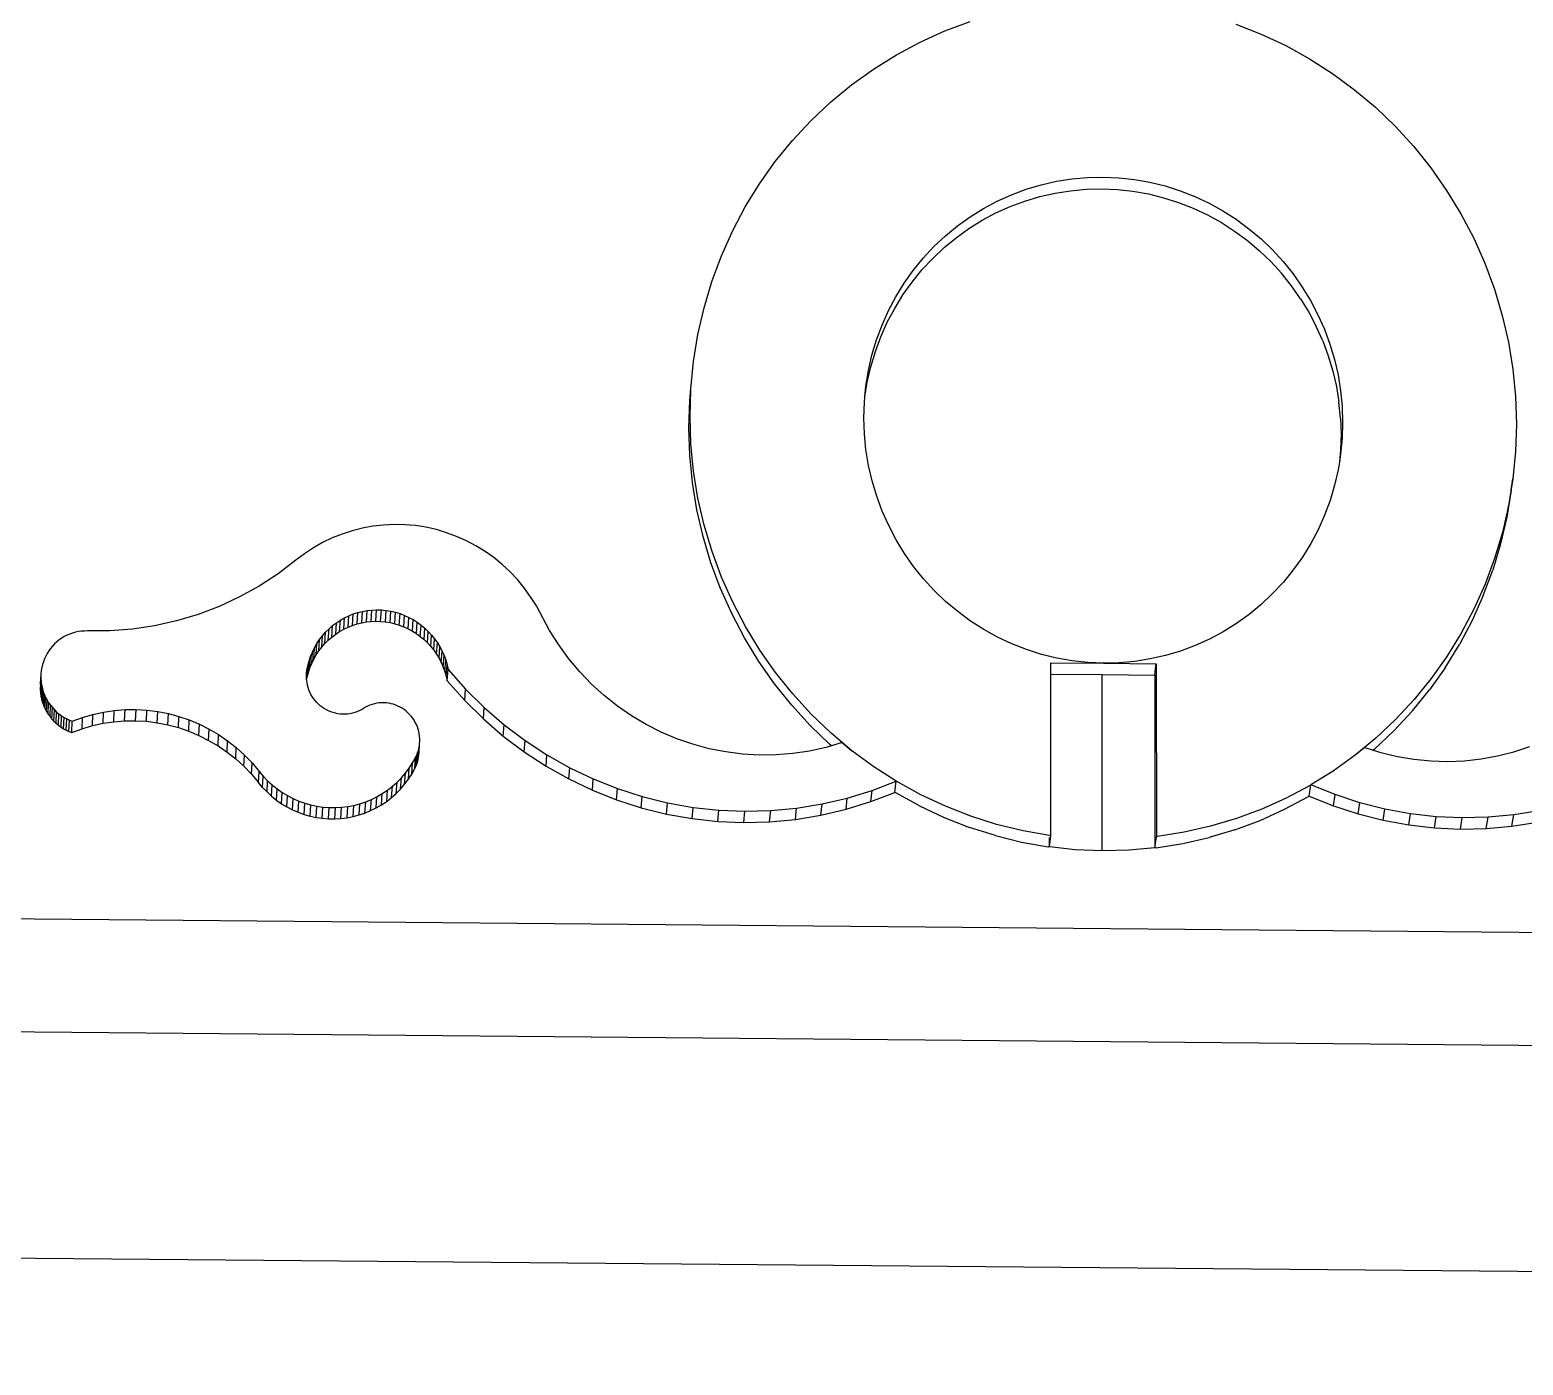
# Model space of a CAD drawing. Extents: x -106 to 80, y -44 to 65.
# Drawn here: x -7.214 to -4.03, y 31.477 to 34.325 of the extents above; entities that cross this region are included whole.
import ezdxf

# ---------------------------------------------------------------- set-up
doc = ezdxf.new("R2010")
doc.units = 0
doc.layers.get('0').update_dxf_attribs({"linetype": 'CONTINUOUS'})

msp = doc.modelspace()

# ---------------------------------------------------------------- linework, layer by layer
for p, q in [((-5.2628, 34.3227), (-5.2089, 34.3428)), ((-4.6424, 34.3373), (-4.5884, 34.3162)), ((-5.3662, 34.2719), (-5.3153, 34.2991)), ((-5.3153, 34.2991), (-5.2628, 34.3227)), ((-4.5884, 34.3162), (-4.5359, 34.2915)), ((-5.4151, 34.2415), (-5.3662, 34.2719)), ((-4.5359, 34.2915), (-4.4851, 34.2634)), ((-4.4851, 34.2634), (-4.4361, 34.232)), ((-5.462, 34.2078), (-5.4151, 34.2415)), ((-4.4361, 34.232), (-4.3892, 34.1974)), ((-5.5065, 34.1711), (-5.462, 34.2078)), ((-4.3892, 34.1974), (-4.3447, 34.1599)), ((-5.5486, 34.1314), (-5.5065, 34.1711)), ((-4.3447, 34.1599), (-4.3026, 34.1194)), ((-5.588, 34.0891), (-5.5486, 34.1314)), ((-4.3026, 34.1194), (-4.2632, 34.0763)), ((-5.6246, 34.0441), (-5.588, 34.0891)), ((-4.2632, 34.0763), (-4.2266, 34.0307)), ((-5.6581, 33.9968), (-5.6246, 34.0441)), ((-5.025, 34.0021), (-4.992, 34.0073)), ((-4.992, 34.0073), (-4.9588, 34.0103)), ((-4.9588, 34.0103), (-4.9254, 34.0111)), ((-4.9254, 34.0111), (-4.892, 34.0097)), ((-4.892, 34.0097), (-4.8588, 34.006)), ((-4.8588, 34.006), (-4.8258, 34.0002)), ((-4.2266, 34.0307), (-4.193, 33.9828)), ((-5.6886, 33.9474), (-5.6581, 33.9968)), ((-5.1207, 33.9735), (-5.0895, 33.9851)), ((-5.0895, 33.9851), (-5.0575, 33.9947)), ((-5.0604, 33.9695), (-5.0279, 33.9769)), ((-5.0575, 33.9947), (-5.025, 34.0021)), ((-5.0279, 33.9769), (-4.995, 33.9821)), ((-4.995, 33.9821), (-4.9618, 33.9851)), ((-4.9618, 33.9851), (-4.9284, 33.9859)), ((-4.9284, 33.9859), (-4.8951, 33.9845)), ((-4.8951, 33.9845), (-4.8618, 33.9808)), ((-4.8618, 33.9808), (-4.8289, 33.975)), ((-4.8289, 33.975), (-4.7964, 33.967)), ((-4.8258, 34.0002), (-4.7933, 33.9922)), ((-4.7933, 33.9922), (-4.7613, 33.982)), ((-4.7613, 33.982), (-4.73, 33.9697)), ((-4.193, 33.9828), (-4.1625, 33.9328)), ((-5.7157, 33.896), (-5.6886, 33.9474)), ((-5.2089, 33.9264), (-5.1806, 33.9441)), ((-5.1806, 33.9441), (-5.1511, 33.9598)), ((-5.1539, 33.9346), (-5.1236, 33.9483)), ((-5.1511, 33.9598), (-5.1207, 33.9735)), ((-5.1236, 33.9483), (-5.0923, 33.96)), ((-5.0923, 33.96), (-5.0604, 33.9695)), ((-4.7964, 33.967), (-4.7645, 33.9568)), ((-4.7645, 33.9568), (-4.7332, 33.9446)), ((-4.7332, 33.9446), (-4.7028, 33.9303)), ((-4.73, 33.9697), (-4.6996, 33.9554)), ((-4.6996, 33.9554), (-4.6701, 33.9392)), ((-5.2361, 33.9069), (-5.2089, 33.9264)), ((-5.2117, 33.9013), (-5.1834, 33.919)), ((-5.1834, 33.919), (-5.1539, 33.9346)), ((-4.7028, 33.9303), (-4.6734, 33.9141)), ((-4.6734, 33.9141), (-4.6451, 33.8959)), ((-4.6701, 33.9392), (-4.6418, 33.921)), ((-4.6418, 33.921), (-4.6146, 33.901)), ((-4.1625, 33.9328), (-4.1353, 33.8809)), ((-5.7395, 33.8429), (-5.7157, 33.896)), ((-5.2863, 33.8627), (-5.2619, 33.8856)), ((-5.2646, 33.8606), (-5.2388, 33.8818)), ((-5.2619, 33.8856), (-5.2361, 33.9069)), ((-5.2388, 33.8818), (-5.2117, 33.9013)), ((-4.6451, 33.8959), (-4.6179, 33.8759)), ((-4.6146, 33.901), (-4.5888, 33.8792)), ((-4.5888, 33.8792), (-4.5644, 33.8558)), ((-4.1353, 33.8809), (-4.1115, 33.8273)), ((-5.3091, 33.8381), (-5.2863, 33.8627)), ((-5.2889, 33.8376), (-5.2646, 33.8606)), ((-4.6179, 33.8759), (-4.5921, 33.8541)), ((-4.5921, 33.8541), (-4.5678, 33.8307)), ((-4.5644, 33.8558), (-4.5416, 33.8308)), ((-5.7598, 33.7882), (-5.7395, 33.8429)), ((-5.3303, 33.8121), (-5.3091, 33.8381)), ((-5.3117, 33.8131), (-5.2889, 33.8376)), ((-4.5678, 33.8307), (-4.5449, 33.8058)), ((-4.5416, 33.8308), (-4.5204, 33.8044)), ((-4.1115, 33.8273), (-4.0912, 33.7723)), ((-5.7765, 33.7323), (-5.7598, 33.7882)), ((-5.3673, 33.756), (-5.3497, 33.7847)), ((-5.3523, 33.7597), (-5.3329, 33.7871)), ((-5.3497, 33.7847), (-5.3303, 33.8121)), ((-5.3329, 33.7871), (-5.3117, 33.8131)), ((-4.5238, 33.7794), (-4.5449, 33.8058)), ((-4.5204, 33.8044), (-4.5009, 33.7766)), ((-5.3831, 33.7263), (-5.3673, 33.756)), ((-5.3699, 33.7311), (-5.3523, 33.7597)), ((-4.5043, 33.7517), (-4.5238, 33.7794)), ((-4.5043, 33.7517), (-4.4867, 33.7227)), ((-4.5009, 33.7766), (-4.4832, 33.7476)), ((-4.0912, 33.7723), (-4.0744, 33.7161)), ((-5.7895, 33.6754), (-5.7765, 33.7323)), ((-5.3968, 33.6955), (-5.3831, 33.7263)), ((-5.3857, 33.7014), (-5.3699, 33.7311)), ((-4.4867, 33.7227), (-4.4709, 33.6927)), ((-4.4832, 33.7476), (-4.4675, 33.7176)), ((-5.4086, 33.6638), (-5.3968, 33.6955)), ((-5.3994, 33.6706), (-5.3857, 33.7014)), ((-4.4572, 33.6617), (-4.4709, 33.6927)), ((-4.4675, 33.7176), (-4.4537, 33.6865)), ((-4.0744, 33.7161), (-4.0613, 33.659)), ((-5.7989, 33.6177), (-5.7895, 33.6754)), ((-5.4183, 33.6315), (-5.4086, 33.6638)), ((-5.4111, 33.639), (-5.3994, 33.6706)), ((-4.4572, 33.6617), (-4.4454, 33.6298)), ((-4.4537, 33.6865), (-4.4419, 33.6547)), ((-4.0613, 33.659), (-4.0519, 33.6011)), ((-5.4258, 33.5985), (-5.4183, 33.6315)), ((-5.4208, 33.6066), (-5.4111, 33.639)), ((-4.4454, 33.6298), (-4.4357, 33.5973)), ((-4.4419, 33.6547), (-4.4322, 33.6221)), ((-5.8045, 33.5594), (-5.7989, 33.6177)), ((-5.4312, 33.5651), (-5.4258, 33.5985)), ((-5.4284, 33.5737), (-5.4208, 33.6066)), ((-4.4357, 33.5973), (-4.4281, 33.5642)), ((-4.4322, 33.6221), (-4.4246, 33.589)), ((-4.0519, 33.6011), (-4.0462, 33.5428)), ((-5.4334, 33.5427), (-5.4284, 33.5737)), ((-5.4334, 33.5427), (-5.4312, 33.5651)), ((-4.4281, 33.5642), (-4.4226, 33.5308)), ((-4.4246, 33.589), (-4.4191, 33.5555)), ((-5.8085, 33.4762), (-5.8067, 33.5347)), ((-5.8067, 33.5347), (-5.8045, 33.5594)), ((-5.8067, 33.5347), (-5.8046, 33.5565)), ((-5.8063, 33.5009), (-5.8046, 33.5565)), ((-5.8046, 33.5565), (-5.8045, 33.5594)), ((-5.4356, 33.4974), (-5.4345, 33.5313)), ((-5.4345, 33.5313), (-5.4334, 33.5427)), ((-4.4193, 33.497), (-4.4226, 33.5308)), ((-4.4191, 33.5555), (-4.4158, 33.5217)), ((-4.0462, 33.5428), (-4.0443, 33.4843)), ((-5.8044, 33.4424), (-5.8063, 33.5009)), ((-5.4344, 33.4635), (-5.4356, 33.4974)), ((-4.4193, 33.497), (-4.4182, 33.4631)), ((-4.4158, 33.5217), (-4.4147, 33.4878)), ((-5.8066, 33.4177), (-5.8085, 33.4762)), ((-4.4147, 33.4878), (-4.4158, 33.4539)), ((-4.0443, 33.4843), (-4.0462, 33.4258)), ((-5.7987, 33.384), (-5.8044, 33.4424)), ((-5.4311, 33.4297), (-5.4344, 33.4635)), ((-4.4182, 33.4631), (-4.4193, 33.4293)), ((-4.4158, 33.4539), (-4.4191, 33.4202)), ((-5.8009, 33.3594), (-5.8066, 33.4177)), ((-5.4257, 33.3962), (-5.4311, 33.4297)), ((-4.4218, 33.403), (-4.4245, 33.3868)), ((-4.4193, 33.4293), (-4.4218, 33.403)), ((-4.4191, 33.4202), (-4.4218, 33.403)), ((-4.0462, 33.4258), (-4.0518, 33.3676)), ((-5.7893, 33.3261), (-5.7987, 33.384)), ((-5.4181, 33.3631), (-5.4257, 33.3962)), ((-4.4245, 33.3868), (-4.432, 33.3538)), ((-5.7915, 33.3016), (-5.8009, 33.3594)), ((-5.4083, 33.3305), (-5.4181, 33.3631)), ((-4.432, 33.3538), (-4.4417, 33.3214)), ((-4.0556, 33.3431), (-4.065, 33.2854)), ((-4.0554, 33.3451), (-4.0611, 33.3099)), ((-4.0556, 33.3431), (-4.0518, 33.3676)), ((-4.0554, 33.3451), (-4.0556, 33.3431)), ((-4.0518, 33.3676), (-4.0554, 33.3451)), ((-5.7761, 33.269), (-5.7893, 33.3261)), ((-5.3965, 33.2986), (-5.4083, 33.3305)), ((-4.4417, 33.3214), (-4.4535, 33.2898)), ((-4.0611, 33.3099), (-4.0742, 33.2531)), ((-4.065, 33.2854), (-4.0611, 33.3099)), ((-5.7783, 33.2445), (-5.7915, 33.3016)), ((-5.3827, 33.2676), (-5.3965, 33.2986)), ((-4.4535, 33.2898), (-4.4672, 33.259)), ((-4.065, 33.2854), (-4.078, 33.2286)), ((-6.5483, 33.2498), (-6.5693, 33.2413)), ((-6.5267, 33.2568), (-6.5483, 33.2498)), ((-6.5048, 33.2623), (-6.5267, 33.2568)), ((-6.4825, 33.2664), (-6.5048, 33.2623)), ((-6.4599, 33.269), (-6.4825, 33.2664)), ((-6.4373, 33.27), (-6.4599, 33.269)), ((-6.4146, 33.2696), (-6.4373, 33.27)), ((-6.3919, 33.2676), (-6.4146, 33.2696)), ((-6.3694, 33.2641), (-6.3919, 33.2676)), ((-6.3472, 33.2591), (-6.3694, 33.2641)), ((-6.3254, 33.2526), (-6.3472, 33.2591)), ((-6.304, 33.2447), (-6.3254, 33.2526)), ((-6.2831, 33.2354), (-6.304, 33.2447)), ((-5.7616, 33.1883), (-5.7783, 33.2445)), ((-5.7593, 33.2128), (-5.7761, 33.269)), ((-5.367, 33.2375), (-5.3827, 33.2676)), ((-4.4672, 33.259), (-4.4829, 33.2293)), ((-4.0742, 33.2531), (-4.0909, 33.1972)), ((-6.6095, 33.2202), (-6.6284, 33.2077)), ((-6.5898, 33.2314), (-6.6095, 33.2202)), ((-6.5693, 33.2413), (-6.5898, 33.2314)), ((-6.2629, 33.2247), (-6.2831, 33.2354)), ((-6.2434, 33.2127), (-6.2629, 33.2247)), ((-6.2247, 33.1994), (-6.2434, 33.2127)), ((-5.739, 33.1577), (-5.7593, 33.2128)), ((-5.3493, 33.2085), (-5.367, 33.2375)), ((-4.4829, 33.2293), (-4.5006, 33.2006)), ((-4.078, 33.2286), (-4.0947, 33.1728)), ((-6.6465, 33.194), (-6.6848, 33.165)), ((-6.6284, 33.2077), (-6.6465, 33.194)), ((-6.207, 33.1849), (-6.2247, 33.1994)), ((-6.1901, 33.1692), (-6.207, 33.1849)), ((-5.7412, 33.1334), (-5.7616, 33.1883)), ((-5.3298, 33.1808), (-5.3493, 33.2085)), ((-5.3086, 33.1544), (-5.3298, 33.1808)), ((-4.5006, 33.2006), (-4.52, 33.1732)), ((-4.0909, 33.1972), (-4.1112, 33.1426)), ((-6.6848, 33.165), (-6.725, 33.1388)), ((-6.1744, 33.1525), (-6.1901, 33.1692)), ((-6.1597, 33.1348), (-6.1744, 33.1525)), ((-5.7151, 33.1042), (-5.739, 33.1577)), ((-5.2858, 33.1294), (-5.3086, 33.1544)), ((-4.5411, 33.1472), (-4.564, 33.1227)), ((-4.52, 33.1732), (-4.5411, 33.1472)), ((-4.1149, 33.1183), (-4.0947, 33.1728)), ((-6.767, 33.1155), (-6.8105, 33.0953)), ((-6.725, 33.1388), (-6.767, 33.1155)), ((-6.1462, 33.1161), (-6.1597, 33.1348)), ((-6.134, 33.0966), (-6.1462, 33.1161)), ((-5.7174, 33.0799), (-5.7412, 33.1334)), ((-5.2614, 33.106), (-5.2858, 33.1294)), ((-4.564, 33.1227), (-4.5883, 33.0997)), ((-4.1149, 33.1183), (-4.1387, 33.0652)), ((-4.1112, 33.1426), (-4.1349, 33.0895)), ((-6.8105, 33.0953), (-6.8553, 33.0783)), ((-6.5244, 33.0792), (-6.5148, 33.0823)), ((-6.5163, 33.058), (-6.5148, 33.0823)), ((-6.5148, 33.0823), (-6.5049, 33.0848)), ((-6.5064, 33.0605), (-6.5049, 33.0848)), ((-6.5049, 33.0848), (-6.4949, 33.0865)), ((-6.4964, 33.0622), (-6.4949, 33.0865)), ((-6.4949, 33.0865), (-6.4848, 33.0876)), ((-6.4863, 33.0633), (-6.4848, 33.0876)), ((-6.4848, 33.0876), (-6.4746, 33.088)), ((-6.4762, 33.0637), (-6.4746, 33.088)), ((-6.4746, 33.088), (-6.4645, 33.0878)), ((-6.466, 33.0635), (-6.4645, 33.0878)), ((-6.4645, 33.0878), (-6.4543, 33.0868)), ((-6.4559, 33.0625), (-6.4543, 33.0868)), ((-6.4543, 33.0868), (-6.4443, 33.0852)), ((-6.4459, 33.0608), (-6.4443, 33.0852)), ((-6.4443, 33.0852), (-6.4344, 33.0828)), ((-6.436, 33.0585), (-6.4344, 33.0828)), ((-6.4344, 33.0828), (-6.4246, 33.0799)), ((-6.1056, 33.0442), (-6.134, 33.0966)), ((-5.6879, 33.0523), (-5.7151, 33.1042)), ((-5.2355, 33.0842), (-5.2614, 33.106)), ((-5.2083, 33.0642), (-5.2355, 33.0842)), ((-4.5883, 33.0997), (-4.6141, 33.0784)), ((-4.1349, 33.0895), (-4.162, 33.0381)), ((-6.9479, 33.0541), (-6.9954, 33.047)), ((-6.9012, 33.0645), (-6.9479, 33.0541)), ((-6.8553, 33.0783), (-6.9012, 33.0645)), ((-6.5761, 33.0477), (-6.5685, 33.0544)), ((-6.5699, 33.0301), (-6.5685, 33.0544)), ((-6.5685, 33.0544), (-6.5604, 33.0605)), ((-6.5618, 33.0362), (-6.5604, 33.0605)), ((-6.5604, 33.0605), (-6.5519, 33.0661)), ((-6.5534, 33.0418), (-6.5519, 33.0661)), ((-6.5519, 33.0661), (-6.543, 33.0711)), ((-6.5445, 33.0468), (-6.543, 33.0711)), ((-6.5445, 33.0468), (-6.5354, 33.0512)), ((-6.543, 33.0711), (-6.5339, 33.0755)), ((-6.5354, 33.0512), (-6.5339, 33.0755)), ((-6.5354, 33.0512), (-6.5259, 33.0549)), ((-6.5339, 33.0755), (-6.5244, 33.0792)), ((-6.5259, 33.0549), (-6.5244, 33.0792)), ((-6.5259, 33.0549), (-6.5163, 33.058)), ((-6.5163, 33.058), (-6.5064, 33.0605)), ((-6.5064, 33.0605), (-6.4964, 33.0622)), ((-6.4964, 33.0622), (-6.4863, 33.0633)), ((-6.4863, 33.0633), (-6.4762, 33.0637)), ((-6.4762, 33.0637), (-6.466, 33.0635)), ((-6.466, 33.0635), (-6.4559, 33.0625)), ((-6.4559, 33.0625), (-6.4459, 33.0608)), ((-6.4459, 33.0608), (-6.436, 33.0585)), ((-6.436, 33.0585), (-6.4262, 33.0555)), ((-6.4262, 33.0555), (-6.4246, 33.0799)), ((-6.4262, 33.0555), (-6.4167, 33.0519)), ((-6.4246, 33.0799), (-6.415, 33.0762)), ((-6.4167, 33.0519), (-6.415, 33.0762)), ((-6.4167, 33.0519), (-6.4074, 33.0477)), ((-6.415, 33.0762), (-6.4057, 33.072)), ((-6.4074, 33.0477), (-6.4057, 33.072)), ((-6.4057, 33.072), (-6.3967, 33.0671)), ((-6.3984, 33.0428), (-6.3967, 33.0671)), ((-6.3967, 33.0671), (-6.3881, 33.0616)), ((-6.3897, 33.0373), (-6.3881, 33.0616)), ((-6.3881, 33.0616), (-6.3798, 33.0556)), ((-6.3814, 33.0313), (-6.3798, 33.0556)), ((-6.3798, 33.0556), (-6.3719, 33.049)), ((-5.6902, 33.028), (-5.7174, 33.0799)), ((-5.6574, 33.0023), (-5.6879, 33.0523)), ((-5.18, 33.046), (-5.2083, 33.0642)), ((-4.6412, 33.0589), (-4.6696, 33.0413)), ((-4.6141, 33.0784), (-4.6412, 33.0589)), ((-4.1387, 33.0652), (-4.1658, 33.0139)), ((-7.1564, 33.0199), (-7.1612, 33.0155)), ((-7.1514, 33.0239), (-7.1564, 33.0199)), ((-7.1461, 33.0276), (-7.1514, 33.0239)), ((-7.1406, 33.0309), (-7.1461, 33.0276)), ((-7.1349, 33.0339), (-7.1406, 33.0309)), ((-7.129, 33.0364), (-7.1349, 33.0339)), ((-7.1229, 33.0385), (-7.129, 33.0364)), ((-7.1167, 33.0403), (-7.1229, 33.0385)), ((-7.1104, 33.0416), (-7.1167, 33.0403)), ((-7.1041, 33.0425), (-7.1104, 33.0416)), ((-7.0977, 33.0429), (-7.1041, 33.0425)), ((-7.0912, 33.043), (-7.0977, 33.0429)), ((-7.0432, 33.0433), (-7.0912, 33.043)), ((-6.9954, 33.047), (-7.0432, 33.0433)), ((-6.602, 33.0162), (-6.5963, 33.0247)), ((-6.5977, 33.0004), (-6.5963, 33.0247)), ((-6.5963, 33.0247), (-6.5901, 33.0328)), ((-6.5915, 33.0085), (-6.5901, 33.0328)), ((-6.5901, 33.0328), (-6.5834, 33.0405)), ((-6.5848, 33.0162), (-6.5834, 33.0405)), ((-6.5848, 33.0162), (-6.5776, 33.0234)), ((-6.5834, 33.0405), (-6.5761, 33.0477)), ((-6.5776, 33.0234), (-6.5761, 33.0477)), ((-6.5776, 33.0234), (-6.5699, 33.0301)), ((-6.5699, 33.0301), (-6.5618, 33.0362)), ((-6.5618, 33.0362), (-6.5534, 33.0418)), ((-6.5534, 33.0418), (-6.5445, 33.0468)), ((-6.4074, 33.0477), (-6.3984, 33.0428)), ((-6.3984, 33.0428), (-6.3897, 33.0373)), ((-6.3897, 33.0373), (-6.3814, 33.0313)), ((-6.3814, 33.0313), (-6.3735, 33.0247)), ((-6.3735, 33.0247), (-6.3719, 33.049)), ((-6.3735, 33.0247), (-6.3661, 33.0176)), ((-6.3719, 33.049), (-6.3644, 33.0419)), ((-6.3661, 33.0176), (-6.3644, 33.0419)), ((-6.3644, 33.0419), (-6.3575, 33.0343)), ((-6.3591, 33.01), (-6.3575, 33.0343)), ((-6.3575, 33.0343), (-6.351, 33.0262)), ((-6.3527, 33.002), (-6.351, 33.0262)), ((-6.351, 33.0262), (-6.3451, 33.0178)), ((-6.0861, 33.0134), (-6.1056, 33.0442)), ((-5.6597, 32.978), (-5.6902, 33.028)), ((-5.1505, 33.0298), (-5.18, 33.046)), ((-5.1201, 33.0155), (-5.1505, 33.0298)), ((-4.699, 33.0256), (-4.7294, 33.0119)), ((-4.6696, 33.0413), (-4.699, 33.0256)), ((-4.162, 33.0381), (-4.1924, 32.9887)), ((-7.1801, 32.9894), (-7.1828, 32.9835)), ((-7.177, 32.9951), (-7.1801, 32.9894)), ((-7.1736, 33.0006), (-7.177, 32.9951)), ((-7.1698, 33.0059), (-7.1736, 33.0006)), ((-7.1657, 33.0108), (-7.1698, 33.0059)), ((-7.1612, 33.0155), (-7.1657, 33.0108)), ((-6.6186, 32.9788), (-6.6154, 32.9886)), ((-6.6168, 32.9643), (-6.6154, 32.9886)), ((-6.6154, 32.9886), (-6.6115, 32.9981)), ((-6.613, 32.9738), (-6.6115, 32.9981)), ((-6.6115, 32.9981), (-6.607, 33.0073)), ((-6.6085, 32.983), (-6.607, 33.0073)), ((-6.6085, 32.983), (-6.6034, 32.9919)), ((-6.607, 33.0073), (-6.602, 33.0162)), ((-6.6034, 32.9919), (-6.602, 33.0162)), ((-6.6034, 32.9919), (-6.5977, 33.0004)), ((-6.5977, 33.0004), (-6.5915, 33.0085)), ((-6.5915, 33.0085), (-6.5848, 33.0162)), ((-6.3661, 33.0176), (-6.3591, 33.01)), ((-6.3591, 33.01), (-6.3527, 33.002)), ((-6.3527, 33.002), (-6.3467, 32.9936)), ((-6.3467, 32.9936), (-6.3451, 33.0178)), ((-6.3467, 32.9936), (-6.3414, 32.9847)), ((-6.3451, 33.0178), (-6.3397, 33.009)), ((-6.3414, 32.9847), (-6.3397, 33.009)), ((-6.3397, 33.009), (-6.3349, 32.9998)), ((-6.3366, 32.9756), (-6.3349, 32.9998)), ((-6.3349, 32.9998), (-6.3308, 32.9904)), ((-6.3324, 32.9661), (-6.3308, 32.9904)), ((-6.3308, 32.9904), (-6.3272, 32.9807)), ((-6.0646, 32.9839), (-6.0861, 33.0134)), ((-5.6238, 32.9543), (-5.6574, 33.0023)), ((-5.0888, 33.0032), (-5.1201, 33.0155)), ((-5.0568, 32.9931), (-5.0888, 33.0032)), ((-5.0243, 32.9851), (-5.0568, 32.9931)), ((-4.7926, 32.9906), (-4.8251, 32.9832)), ((-4.7607, 33.0002), (-4.7926, 32.9906)), ((-4.7294, 33.0119), (-4.7607, 33.0002)), ((-4.1924, 32.9887), (-4.226, 32.9414)), ((-4.1962, 32.9645), (-4.1658, 33.0139)), ((-7.1896, 32.9584), (-7.1903, 32.9519)), ((-7.1885, 32.9649), (-7.1896, 32.9584)), ((-7.187, 32.9712), (-7.1885, 32.9649)), ((-7.1851, 32.9774), (-7.187, 32.9712)), ((-7.1828, 32.9835), (-7.1851, 32.9774)), ((-6.6241, 32.9431), (-6.6231, 32.9587)), ((-6.6238, 32.9535), (-6.6231, 32.9587)), ((-6.6231, 32.9587), (-6.6212, 32.9688)), ((-6.6226, 32.9446), (-6.6212, 32.9688)), ((-6.6212, 32.9688), (-6.6186, 32.9788)), ((-6.6201, 32.9546), (-6.6186, 32.9788)), ((-6.6201, 32.9546), (-6.6168, 32.9643)), ((-6.6168, 32.9643), (-6.613, 32.9738)), ((-6.613, 32.9738), (-6.6085, 32.983)), ((-6.3414, 32.9847), (-6.3366, 32.9756)), ((-6.3366, 32.9756), (-6.3324, 32.9661)), ((-6.3324, 32.9661), (-6.3289, 32.9564)), ((-6.3289, 32.9564), (-6.3272, 32.9807)), ((-6.3289, 32.9564), (-6.326, 32.9465)), ((-6.3272, 32.9807), (-6.3243, 32.9707)), ((-6.326, 32.9465), (-6.3243, 32.9707)), ((-6.3243, 32.9707), (-6.322, 32.9606)), ((-6.3238, 32.9365), (-6.322, 32.9606)), ((-6.322, 32.9606), (-6.2848, 32.9187)), ((-6.0413, 32.956), (-6.0646, 32.9839)), ((-6.0161, 32.9297), (-6.0413, 32.956)), ((-5.6261, 32.9302), (-5.6597, 32.978)), ((-5.0373, 32.9752), (-4.9247, 32.9742)), ((-5.0373, 32.951), (-5.0373, 32.9752)), ((-4.9913, 32.9793), (-5.0243, 32.9851)), ((-4.9581, 32.9756), (-4.9913, 32.9793)), ((-4.9247, 32.9742), (-4.9581, 32.9756)), ((-4.8913, 32.975), (-4.9247, 32.9742)), ((-4.9247, 32.9742), (-4.8121, 32.9732)), ((-4.8581, 32.978), (-4.8913, 32.975)), ((-4.8251, 32.9832), (-4.8581, 32.978)), ((-4.8153, 32.949), (-4.8135, 32.9624)), ((-4.8135, 32.9624), (-4.8121, 32.9732)), ((-4.8121, 32.9627), (-4.8135, 32.9624)), ((-4.8121, 32.9732), (-4.8121, 32.9627)), ((-4.8121, 32.9627), (-4.8119, 32.6042)), ((-4.1962, 32.9645), (-4.2297, 32.9173)), ((-7.1911, 32.9278), (-7.1914, 32.9212)), ((-7.1912, 32.9147), (-7.1905, 32.9342)), ((-7.1911, 32.9278), (-7.1905, 32.9454)), ((-7.1905, 32.9342), (-7.1911, 32.9278)), ((-7.1911, 32.9278), (-7.1911, 32.9278)), ((-7.1906, 32.9082), (-7.1897, 32.9324)), ((-7.1903, 32.9519), (-7.1905, 32.9454)), ((-7.1905, 32.9454), (-7.1903, 32.9389)), ((-7.1905, 32.9344), (-7.1903, 32.9389)), ((-7.1901, 32.9366), (-7.1905, 32.9344)), ((-7.1905, 32.9344), (-7.1905, 32.9342)), ((-7.1903, 32.9389), (-7.1901, 32.9366)), ((-7.1901, 32.9366), (-7.1897, 32.9324)), ((-7.1897, 32.9324), (-7.1886, 32.9259)), ((-7.1895, 32.9017), (-7.1886, 32.9259)), ((-7.1886, 32.9259), (-7.1872, 32.9195)), ((-6.6241, 32.9483), (-6.6238, 32.9535)), ((-6.6241, 32.9431), (-6.6241, 32.9483)), ((-6.6241, 32.943), (-6.6241, 32.9431)), ((-6.6238, 32.9388), (-6.6241, 32.943)), ((-6.6238, 32.9388), (-6.6226, 32.9446)), ((-6.6237, 32.9378), (-6.6238, 32.9388)), ((-6.623, 32.9326), (-6.6237, 32.9378)), ((-6.6219, 32.9274), (-6.623, 32.9326)), ((-6.6226, 32.9446), (-6.6201, 32.9546)), ((-6.6205, 32.9223), (-6.6219, 32.9274)), ((-6.326, 32.9465), (-6.3238, 32.9365)), ((-6.3238, 32.9365), (-6.2866, 32.8946)), ((-5.9892, 32.9053), (-6.0161, 32.9297)), ((-5.5895, 32.8846), (-5.6261, 32.9302)), ((-5.5871, 32.9087), (-5.6238, 32.9543)), ((-5.0373, 32.951), (-4.9277, 32.95)), ((-5.037, 32.6063), (-5.0373, 32.951)), ((-4.9277, 32.95), (-4.8153, 32.949)), ((-4.9275, 32.574), (-4.9277, 32.95)), ((-4.8153, 32.949), (-4.815, 32.5804)), ((-4.226, 32.9414), (-4.2625, 32.8965)), ((-7.1914, 32.9212), (-7.1912, 32.9147)), ((-7.1912, 32.9147), (-7.1906, 32.9082)), ((-7.1906, 32.9082), (-7.1895, 32.9017)), ((-7.1895, 32.9017), (-7.1881, 32.8954)), ((-7.1881, 32.8954), (-7.1872, 32.9195)), ((-7.1881, 32.8954), (-7.1862, 32.8891)), ((-7.1872, 32.9195), (-7.1853, 32.9133)), ((-7.1862, 32.8891), (-7.1853, 32.9133)), ((-7.1853, 32.9133), (-7.183, 32.9071)), ((-7.1839, 32.883), (-7.183, 32.9071)), ((-7.183, 32.9071), (-7.1804, 32.9011)), ((-7.1813, 32.877), (-7.1804, 32.9011)), ((-7.1804, 32.9011), (-7.1773, 32.8953)), ((-7.1782, 32.8712), (-7.1773, 32.8953)), ((-7.1773, 32.8953), (-7.1739, 32.8898)), ((-6.6188, 32.9173), (-6.6205, 32.9223)), ((-6.6168, 32.9125), (-6.6188, 32.9173)), ((-6.6145, 32.9078), (-6.6168, 32.9125)), ((-6.6118, 32.9032), (-6.6145, 32.9078)), ((-6.6089, 32.8988), (-6.6118, 32.9032)), ((-6.6057, 32.8947), (-6.6089, 32.8988)), ((-6.6023, 32.8907), (-6.6057, 32.8947)), ((-6.2866, 32.8946), (-6.2848, 32.9187)), ((-6.2866, 32.8946), (-6.2468, 32.8553)), ((-6.2848, 32.9187), (-6.245, 32.8794)), ((-5.9608, 32.8827), (-5.9892, 32.9053)), ((-5.5477, 32.8656), (-5.5871, 32.9087)), ((-4.2625, 32.8965), (-4.3019, 32.8542)), ((-4.2661, 32.8724), (-4.2297, 32.9173)), ((-7.1862, 32.8891), (-7.1839, 32.883)), ((-7.1839, 32.883), (-7.1813, 32.877)), ((-7.1813, 32.877), (-7.1782, 32.8712)), ((-7.1782, 32.8712), (-7.1748, 32.8656)), ((-7.1748, 32.8656), (-7.1739, 32.8898)), ((-7.1748, 32.8656), (-7.171, 32.8603)), ((-7.1739, 32.8898), (-7.1701, 32.8844)), ((-7.171, 32.8603), (-7.1701, 32.8844)), ((-7.171, 32.8603), (-7.1669, 32.8552)), ((-7.1701, 32.8844), (-7.166, 32.8794)), ((-7.1669, 32.8552), (-7.166, 32.8794)), ((-7.166, 32.8794), (-7.1616, 32.8746)), ((-7.1625, 32.8504), (-7.1616, 32.8746)), ((-7.1616, 32.8746), (-7.1569, 32.8701)), ((-7.1578, 32.846), (-7.1569, 32.8701)), ((-7.1569, 32.8701), (-7.1519, 32.8659)), ((-7.1528, 32.8418), (-7.1519, 32.8659)), ((-7.1519, 32.8659), (-7.1466, 32.8621)), ((-7.1475, 32.838), (-7.1466, 32.8621)), ((-7.1466, 32.8621), (-7.1411, 32.8586)), ((-7.1017, 32.8586), (-7.0795, 32.8651)), ((-7.0805, 32.841), (-7.0795, 32.8651)), ((-7.0795, 32.8651), (-7.0569, 32.8701)), ((-7.0579, 32.846), (-7.0569, 32.8701)), ((-7.0569, 32.8701), (-7.034, 32.8736)), ((-7.035, 32.8495), (-7.034, 32.8736)), ((-7.034, 32.8736), (-7.0108, 32.8754)), ((-7.0119, 32.8513), (-7.0108, 32.8754)), ((-7.0108, 32.8754), (-6.9876, 32.8757)), ((-6.9887, 32.8516), (-6.9876, 32.8757)), ((-6.9876, 32.8757), (-6.9644, 32.8744)), ((-6.9655, 32.8503), (-6.9644, 32.8744)), ((-6.9644, 32.8744), (-6.9414, 32.8715)), ((-6.9425, 32.8473), (-6.9414, 32.8715)), ((-6.9414, 32.8715), (-6.9186, 32.867)), ((-6.9197, 32.8429), (-6.9186, 32.867)), ((-6.9186, 32.867), (-6.8961, 32.8609)), ((-6.8972, 32.8368), (-6.8961, 32.8609)), ((-6.8961, 32.8609), (-6.874, 32.8534)), ((-6.5986, 32.887), (-6.6023, 32.8907)), ((-6.5947, 32.8835), (-6.5986, 32.887)), ((-6.5905, 32.8803), (-6.5947, 32.8835)), ((-6.5862, 32.8774), (-6.5905, 32.8803)), ((-6.5817, 32.8748), (-6.5862, 32.8774)), ((-6.577, 32.8725), (-6.5817, 32.8748)), ((-6.5722, 32.8705), (-6.577, 32.8725)), ((-6.5673, 32.8688), (-6.5722, 32.8705)), ((-6.5622, 32.8674), (-6.5673, 32.8688)), ((-6.5571, 32.8664), (-6.5622, 32.8674)), ((-6.552, 32.8658), (-6.5571, 32.8664)), ((-6.5468, 32.8654), (-6.552, 32.8658)), ((-6.5416, 32.8654), (-6.5468, 32.8654)), ((-6.5365, 32.8658), (-6.5416, 32.8654)), ((-6.5314, 32.8665), (-6.5365, 32.8658)), ((-6.5263, 32.8676), (-6.5314, 32.8665)), ((-6.5213, 32.869), (-6.5263, 32.8676)), ((-6.5164, 32.8707), (-6.5213, 32.869)), ((-6.5117, 32.8727), (-6.5164, 32.8707)), ((-6.5071, 32.8751), (-6.5117, 32.8727)), ((-6.4982, 32.8803), (-6.5071, 32.8751)), ((-6.4937, 32.8827), (-6.4982, 32.8803)), ((-6.489, 32.8847), (-6.4937, 32.8827)), ((-6.4842, 32.8864), (-6.489, 32.8847)), ((-6.4792, 32.8877), (-6.4842, 32.8864)), ((-6.4742, 32.8888), (-6.4792, 32.8877)), ((-6.4692, 32.8895), (-6.4742, 32.8888)), ((-6.4641, 32.8899), (-6.4692, 32.8895)), ((-6.459, 32.8899), (-6.4641, 32.8899)), ((-6.4538, 32.8896), (-6.459, 32.8899)), ((-6.4488, 32.8889), (-6.4538, 32.8896)), ((-6.4437, 32.8879), (-6.4488, 32.8889)), ((-6.4388, 32.8866), (-6.4437, 32.8879)), ((-6.4339, 32.8849), (-6.4388, 32.8866)), ((-6.4291, 32.8829), (-6.4339, 32.8849)), ((-6.4245, 32.8807), (-6.4291, 32.8829)), ((-6.4201, 32.8781), (-6.4245, 32.8807)), ((-6.4158, 32.8752), (-6.4201, 32.8781)), ((-6.4117, 32.872), (-6.4158, 32.8752)), ((-6.4078, 32.8686), (-6.4117, 32.872)), ((-6.4041, 32.865), (-6.4078, 32.8686)), ((-6.4007, 32.8611), (-6.4041, 32.865)), ((-6.3975, 32.8569), (-6.4007, 32.8611)), ((-6.2468, 32.8553), (-6.245, 32.8794)), ((-6.245, 32.8794), (-6.2027, 32.8428)), ((-5.931, 32.8621), (-5.9608, 32.8827)), ((-5.8999, 32.8435), (-5.931, 32.8621)), ((-5.5501, 32.8415), (-5.5895, 32.8846)), ((-5.5056, 32.8252), (-5.5477, 32.8656)), ((-4.3055, 32.8301), (-4.2661, 32.8724)), ((-7.1669, 32.8552), (-7.1625, 32.8504)), ((-7.1625, 32.8504), (-7.1578, 32.846)), ((-7.1578, 32.846), (-7.1528, 32.8418)), ((-7.1528, 32.8418), (-7.1475, 32.838)), ((-7.1475, 32.838), (-7.142, 32.8345)), ((-7.142, 32.8345), (-7.1411, 32.8586)), ((-7.142, 32.8345), (-7.1363, 32.8314)), ((-7.1411, 32.8586), (-7.1354, 32.8555)), ((-7.1363, 32.8314), (-7.1354, 32.8555)), ((-7.1363, 32.8314), (-7.1305, 32.8287)), ((-7.1354, 32.8555), (-7.1295, 32.8528)), ((-7.1305, 32.8287), (-7.1295, 32.8528)), ((-7.1305, 32.8287), (-7.1244, 32.8264)), ((-7.1295, 32.8528), (-7.1235, 32.8505)), ((-7.1244, 32.8264), (-7.1235, 32.8505)), ((-7.1244, 32.8264), (-7.1027, 32.8345)), ((-7.1235, 32.8505), (-7.1017, 32.8586)), ((-7.1027, 32.8345), (-7.1017, 32.8586)), ((-7.1027, 32.8345), (-7.0805, 32.841)), ((-7.0805, 32.841), (-7.0579, 32.846)), ((-7.0579, 32.846), (-7.035, 32.8495)), ((-7.035, 32.8495), (-7.0119, 32.8513)), ((-7.0119, 32.8513), (-6.9887, 32.8516)), ((-6.9887, 32.8516), (-6.9655, 32.8503)), ((-6.9655, 32.8503), (-6.9425, 32.8473)), ((-6.9425, 32.8473), (-6.9197, 32.8429)), ((-6.9197, 32.8429), (-6.8972, 32.8368)), ((-6.8972, 32.8368), (-6.8752, 32.8293)), ((-6.8752, 32.8293), (-6.874, 32.8534)), ((-6.8752, 32.8293), (-6.8537, 32.8202)), ((-6.874, 32.8534), (-6.8525, 32.8443)), ((-6.8537, 32.8202), (-6.8525, 32.8443)), ((-6.8525, 32.8443), (-6.8316, 32.8338)), ((-6.8329, 32.8097), (-6.8316, 32.8338)), ((-6.8316, 32.8338), (-6.8115, 32.8219)), ((-6.3947, 32.8526), (-6.3975, 32.8569)), ((-6.3921, 32.8481), (-6.3947, 32.8526)), ((-6.3897, 32.8435), (-6.3921, 32.8481)), ((-6.3877, 32.8387), (-6.3897, 32.8435)), ((-6.386, 32.8338), (-6.3877, 32.8387)), ((-6.3847, 32.8287), (-6.386, 32.8338)), ((-6.3836, 32.8236), (-6.3847, 32.8287)), ((-6.2468, 32.8553), (-6.2045, 32.8187)), ((-6.2045, 32.8187), (-6.2027, 32.8428)), ((-6.2027, 32.8428), (-6.1581, 32.8092)), ((-5.8676, 32.8272), (-5.8999, 32.8435)), ((-5.5501, 32.8415), (-5.508, 32.8011)), ((-4.3475, 32.7905), (-4.3055, 32.8301)), ((-4.3019, 32.8542), (-4.3439, 32.8145)), ((-6.8537, 32.8202), (-6.8329, 32.8097)), ((-6.8329, 32.8097), (-6.8127, 32.7978)), ((-6.8127, 32.7978), (-6.8115, 32.8219)), ((-6.8127, 32.7978), (-6.7934, 32.7846)), ((-6.8115, 32.8219), (-6.7922, 32.8086)), ((-6.7934, 32.7846), (-6.7922, 32.8086)), ((-6.7922, 32.8086), (-6.7738, 32.7941)), ((-6.3844, 32.7789), (-6.3828, 32.8029)), ((-6.3843, 32.7927), (-6.3837, 32.7961)), ((-6.3842, 32.7893), (-6.3837, 32.7961)), ((-6.3841, 32.7841), (-6.3829, 32.8017)), ((-6.3841, 32.7867), (-6.3834, 32.7978)), ((-6.3837, 32.7961), (-6.3834, 32.7978)), ((-6.3829, 32.8185), (-6.3836, 32.8236)), ((-6.3834, 32.7978), (-6.3829, 32.8017)), ((-6.3825, 32.8133), (-6.3829, 32.8185)), ((-6.3829, 32.8017), (-6.3828, 32.8029)), ((-6.3828, 32.8029), (-6.3825, 32.8081)), ((-6.3825, 32.8081), (-6.3825, 32.8133)), ((-6.2045, 32.8187), (-6.1599, 32.7851)), ((-6.1599, 32.7851), (-6.1581, 32.8092)), ((-6.1581, 32.8092), (-6.1114, 32.7786)), ((-5.8343, 32.8131), (-5.8676, 32.8272)), ((-5.8002, 32.8013), (-5.8343, 32.8131)), ((-5.7654, 32.7919), (-5.8002, 32.8013)), ((-5.5045, 32.7982), (-5.5164, 32.7946)), ((-5.5045, 32.7982), (-5.508, 32.8011)), ((-5.461, 32.7876), (-5.5056, 32.8252)), ((-5.482, 32.8048), (-5.5045, 32.7982)), ((-5.482, 32.8048), (-5.461, 32.7876)), ((-4.3439, 32.8145), (-4.3884, 32.7778)), ((-4.0495, 32.7853), (-4.0155, 32.7964)), ((18.2179, 32.1984), (-45.9843, 32.7785)), ((-6.7934, 32.7846), (-6.7751, 32.7701)), ((-6.7751, 32.7701), (-6.7738, 32.7941)), ((-6.7751, 32.7701), (-6.7577, 32.7543)), ((-6.7738, 32.7941), (-6.7564, 32.7783)), ((-6.7577, 32.7543), (-6.7564, 32.7783)), ((-6.7564, 32.7783), (-6.7401, 32.7614)), ((-6.3979, 32.7617), (-6.3914, 32.7733)), ((-6.393, 32.7493), (-6.3914, 32.7733)), ((-6.3914, 32.7733), (-6.3891, 32.778)), ((-6.3908, 32.7539), (-6.3891, 32.778)), ((-6.3891, 32.778), (-6.3872, 32.7828)), ((-6.3889, 32.7587), (-6.3872, 32.7828)), ((-6.3873, 32.7636), (-6.3856, 32.7877)), ((-6.3873, 32.7636), (-6.386, 32.7686)), ((-6.3872, 32.7828), (-6.3856, 32.7877)), ((-6.386, 32.7686), (-6.3844, 32.7921)), ((-6.386, 32.7686), (-6.385, 32.7737)), ((-6.3856, 32.7877), (-6.3844, 32.7924)), ((-6.385, 32.7737), (-6.3841, 32.7867)), ((-6.385, 32.7737), (-6.3844, 32.7789)), ((-6.3844, 32.7921), (-6.3843, 32.7927)), ((-6.3844, 32.7924), (-6.3843, 32.7927)), ((-6.3844, 32.7921), (-6.3844, 32.7924)), ((-6.3842, 32.7893), (-6.3844, 32.7921)), ((-6.3844, 32.7789), (-6.3841, 32.7841)), ((-6.3841, 32.7867), (-6.3842, 32.7893)), ((-6.3841, 32.7841), (-6.3841, 32.7867)), ((-6.1599, 32.7851), (-6.1133, 32.7546)), ((-6.1133, 32.7546), (-6.1114, 32.7786)), ((-6.1114, 32.7786), (-6.0628, 32.7513)), ((-5.7301, 32.7849), (-5.7654, 32.7919)), ((-5.6945, 32.7804), (-5.7301, 32.7849)), ((-5.6586, 32.7783), (-5.6945, 32.7804)), ((-5.6227, 32.7787), (-5.6586, 32.7783)), ((-5.5869, 32.7816), (-5.6227, 32.7787)), ((-5.5514, 32.7869), (-5.5869, 32.7816)), ((-5.5164, 32.7946), (-5.5514, 32.7869)), ((-5.4141, 32.7531), (-5.461, 32.7876)), ((-4.3884, 32.7778), (-4.4352, 32.7441)), ((-4.3674, 32.7946), (-4.3884, 32.7778)), ((-4.3674, 32.7946), (-4.3494, 32.7889)), ((-4.3475, 32.7905), (-4.3494, 32.7889)), ((-4.3494, 32.7889), (-4.333, 32.7838)), ((-4.333, 32.7838), (-4.298, 32.7754)), ((-4.298, 32.7754), (-4.2626, 32.7694)), ((-4.2626, 32.7694), (-4.2268, 32.7659)), ((-4.2268, 32.7659), (-4.191, 32.7649)), ((-4.191, 32.7649), (-4.1551, 32.7663)), ((-4.1551, 32.7663), (-4.1195, 32.7702)), ((-4.1195, 32.7702), (-4.0842, 32.7765)), ((-4.0842, 32.7765), (-4.0495, 32.7853)), ((-6.7577, 32.7543), (-6.7414, 32.7374)), ((-6.7414, 32.7374), (-6.7401, 32.7614)), ((-6.7414, 32.7374), (-6.7262, 32.7195)), ((-6.7401, 32.7614), (-6.7249, 32.7435)), ((-6.7262, 32.7195), (-6.7249, 32.7435)), ((-6.7249, 32.7435), (-6.7162, 32.7332)), ((-6.7176, 32.7092), (-6.7162, 32.7332)), ((-6.7162, 32.7332), (-6.707, 32.7235)), ((-6.4218, 32.7299), (-6.4132, 32.7399)), ((-6.4148, 32.7159), (-6.4132, 32.7399)), ((-6.4132, 32.7399), (-6.4052, 32.7506)), ((-6.4068, 32.7266), (-6.4052, 32.7506)), ((-6.4068, 32.7266), (-6.3995, 32.7377)), ((-6.4052, 32.7506), (-6.3979, 32.7617)), ((-6.3995, 32.7377), (-6.3979, 32.7617)), ((-6.3995, 32.7377), (-6.393, 32.7493)), ((-6.393, 32.7493), (-6.3908, 32.7539)), ((-6.3908, 32.7539), (-6.3889, 32.7587)), ((-6.3889, 32.7587), (-6.3873, 32.7636)), ((-6.1133, 32.7546), (-6.0648, 32.7273)), ((-6.0648, 32.7273), (-6.0628, 32.7513)), ((-6.0628, 32.7513), (-6.0126, 32.7273)), ((-5.3667, 32.7227), (-5.4141, 32.7531)), ((-4.4352, 32.7441), (-4.4825, 32.7146)), ((-6.7176, 32.7092), (-6.7262, 32.7195)), ((-6.7176, 32.7092), (-6.7083, 32.6996)), ((-6.7083, 32.6996), (-6.707, 32.7235)), ((-6.707, 32.7235), (-6.6971, 32.7145)), ((-6.6984, 32.6906), (-6.6971, 32.7145)), ((-6.6971, 32.7145), (-6.6866, 32.7062)), ((-6.688, 32.6822), (-6.6866, 32.7062)), ((-6.6866, 32.7062), (-6.6757, 32.6985)), ((-6.4624, 32.6961), (-6.4515, 32.7035)), ((-6.4531, 32.6796), (-6.4515, 32.7035)), ((-6.4515, 32.7035), (-6.441, 32.7116)), ((-6.4426, 32.6877), (-6.441, 32.7116)), ((-6.441, 32.7116), (-6.4311, 32.7204)), ((-6.4327, 32.6965), (-6.4311, 32.7204)), ((-6.4327, 32.6965), (-6.4234, 32.7059)), ((-6.4311, 32.7204), (-6.4218, 32.7299)), ((-6.4234, 32.7059), (-6.4218, 32.7299)), ((-6.4234, 32.7059), (-6.4148, 32.7159)), ((-6.4148, 32.7159), (-6.4068, 32.7266)), ((-6.0648, 32.7273), (-6.0146, 32.7033)), ((-6.0146, 32.7033), (-6.0126, 32.7273)), ((-6.0146, 32.7033), (-5.963, 32.6828)), ((-6.0126, 32.7273), (-5.9609, 32.7067)), ((-5.963, 32.6828), (-5.9609, 32.7067)), ((-5.9609, 32.7067), (-5.9081, 32.6897)), ((-5.471, 32.6866), (-5.4182, 32.7029)), ((-5.4208, 32.679), (-5.4182, 32.7029)), ((-5.4182, 32.7029), (-5.3667, 32.7227)), ((-5.3693, 32.6988), (-5.3667, 32.7227)), ((-5.3651, 32.7217), (-5.3667, 32.7227)), ((-5.3142, 32.6937), (-5.3651, 32.7217)), ((-4.4842, 32.7137), (-4.535, 32.6866)), ((-4.486, 32.6907), (-4.4825, 32.7146)), ((-4.4825, 32.7146), (-4.4842, 32.7137)), ((-4.431, 32.6939), (-4.4825, 32.7146)), ((-6.7083, 32.6996), (-6.6984, 32.6906)), ((-6.6984, 32.6906), (-6.688, 32.6822)), ((-6.688, 32.6822), (-6.6771, 32.6746)), ((-6.6771, 32.6746), (-6.6757, 32.6985)), ((-6.6771, 32.6746), (-6.6657, 32.6677)), ((-6.6757, 32.6985), (-6.6643, 32.6917)), ((-6.6657, 32.6677), (-6.6643, 32.6917)), ((-6.6643, 32.6917), (-6.6524, 32.6855)), ((-6.6538, 32.6616), (-6.6524, 32.6855)), ((-6.6524, 32.6855), (-6.6402, 32.6802)), ((-6.6416, 32.6563), (-6.6402, 32.6802)), ((-6.6402, 32.6802), (-6.6277, 32.6757)), ((-6.6292, 32.6518), (-6.6277, 32.6757)), ((-6.6277, 32.6757), (-6.615, 32.6721)), ((-6.6164, 32.6482), (-6.615, 32.6721)), ((-6.615, 32.6721), (-6.602, 32.6693)), ((-6.6035, 32.6454), (-6.602, 32.6693)), ((-6.602, 32.6693), (-6.5889, 32.6674)), ((-6.5493, 32.6669), (-6.5362, 32.6686)), ((-6.5377, 32.6446), (-6.5362, 32.6686)), ((-6.5362, 32.6686), (-6.5232, 32.671)), ((-6.5247, 32.6471), (-6.5232, 32.671)), ((-6.5232, 32.671), (-6.5104, 32.6744)), ((-6.512, 32.6505), (-6.5104, 32.6744)), ((-6.5104, 32.6744), (-6.4979, 32.6786)), ((-6.4995, 32.6547), (-6.4979, 32.6786)), ((-6.4979, 32.6786), (-6.4857, 32.6837)), ((-6.4873, 32.6597), (-6.4857, 32.6837)), ((-6.4857, 32.6837), (-6.4739, 32.6895)), ((-6.4754, 32.6656), (-6.4739, 32.6895)), ((-6.4754, 32.6656), (-6.464, 32.6722)), ((-6.4739, 32.6895), (-6.4624, 32.6961)), ((-6.464, 32.6722), (-6.4624, 32.6961)), ((-6.464, 32.6722), (-6.4531, 32.6796)), ((-6.4531, 32.6796), (-6.4426, 32.6877)), ((-6.4426, 32.6877), (-6.4327, 32.6965)), ((-5.963, 32.6828), (-5.9102, 32.6658)), ((-5.9102, 32.6658), (-5.9081, 32.6897)), ((-5.9081, 32.6897), (-5.8543, 32.6763)), ((-5.8564, 32.6524), (-5.8543, 32.6763)), ((-5.8543, 32.6763), (-5.7997, 32.6666)), ((-5.5792, 32.665), (-5.5247, 32.674)), ((-5.5272, 32.6501), (-5.5247, 32.674)), ((-5.5247, 32.674), (-5.471, 32.6866)), ((-5.4735, 32.6627), (-5.471, 32.6866)), ((-5.4735, 32.6627), (-5.4208, 32.679)), ((-5.4208, 32.679), (-5.3693, 32.6988)), ((-5.3677, 32.6978), (-5.3693, 32.6988)), ((-5.3168, 32.6697), (-5.3677, 32.6978)), ((-5.3168, 32.6697), (-5.2644, 32.6451)), ((-5.2617, 32.669), (-5.3142, 32.6937)), ((-5.2077, 32.6479), (-5.2617, 32.669)), ((-4.535, 32.6866), (-4.5874, 32.6629)), ((-4.5384, 32.6626), (-4.4876, 32.6897)), ((-4.486, 32.6907), (-4.4876, 32.6897)), ((-4.486, 32.6907), (-4.4345, 32.67)), ((-4.4345, 32.67), (-4.431, 32.6939)), ((-4.4345, 32.67), (-4.3818, 32.6527)), ((-4.3783, 32.6767), (-4.431, 32.6939)), ((-4.3818, 32.6527), (-4.3783, 32.6767)), ((-4.3246, 32.663), (-4.3783, 32.6767)), ((-6.6657, 32.6677), (-6.6538, 32.6616)), ((-6.6538, 32.6616), (-6.6416, 32.6563)), ((-6.6416, 32.6563), (-6.6292, 32.6518)), ((-6.6292, 32.6518), (-6.6164, 32.6482)), ((-6.6164, 32.6482), (-6.6035, 32.6454)), ((-6.6035, 32.6454), (-6.5904, 32.6435)), ((-6.5904, 32.6435), (-6.5889, 32.6674)), ((-6.5904, 32.6435), (-6.5772, 32.6424)), ((-6.5889, 32.6674), (-6.5757, 32.6663)), ((-6.5772, 32.6424), (-6.5757, 32.6663)), ((-6.5772, 32.6424), (-6.564, 32.6423)), ((-6.5757, 32.6663), (-6.5625, 32.6662)), ((-6.564, 32.6423), (-6.5625, 32.6662)), ((-6.564, 32.6423), (-6.5508, 32.643)), ((-6.5625, 32.6662), (-6.5493, 32.6669)), ((-6.5508, 32.643), (-6.5493, 32.6669)), ((-6.5508, 32.643), (-6.5377, 32.6446)), ((-6.5377, 32.6446), (-6.5247, 32.6471)), ((-6.5247, 32.6471), (-6.512, 32.6505)), ((-6.512, 32.6505), (-6.4995, 32.6547)), ((-6.4995, 32.6547), (-6.4873, 32.6597)), ((-6.4873, 32.6597), (-6.4754, 32.6656)), ((-5.9102, 32.6658), (-5.8564, 32.6524)), ((-5.8564, 32.6524), (-5.8019, 32.6427)), ((-5.8019, 32.6427), (-5.7997, 32.6666)), ((-5.8019, 32.6427), (-5.7469, 32.6367)), ((-5.7997, 32.6666), (-5.7447, 32.6606)), ((-5.7469, 32.6367), (-5.7447, 32.6606)), ((-5.7469, 32.6367), (-5.6917, 32.6344)), ((-5.7447, 32.6606), (-5.6894, 32.6583)), ((-5.6917, 32.6344), (-5.6894, 32.6583)), ((-5.6894, 32.6583), (-5.6342, 32.6598)), ((-5.6365, 32.6359), (-5.6342, 32.6598)), ((-5.6365, 32.6359), (-5.5816, 32.6411)), ((-5.6342, 32.6598), (-5.5792, 32.665)), ((-5.5816, 32.6411), (-5.5792, 32.665)), ((-5.5816, 32.6411), (-5.5272, 32.6501)), ((-5.5272, 32.6501), (-5.4735, 32.6627)), ((-5.2644, 32.6451), (-5.2104, 32.624)), ((-5.1525, 32.6304), (-5.2077, 32.6479)), ((-4.6414, 32.6427), (-4.6965, 32.6263)), ((-4.6447, 32.6189), (-4.5908, 32.639)), ((-4.5874, 32.6629), (-4.6414, 32.6427)), ((-4.5908, 32.639), (-4.5384, 32.6626)), ((-4.3818, 32.6527), (-4.3282, 32.6391)), ((-4.3282, 32.6391), (-4.3246, 32.663)), ((-4.3282, 32.6391), (-4.2738, 32.6292)), ((-4.2701, 32.6531), (-4.3246, 32.663)), ((-4.2738, 32.6292), (-4.2701, 32.6531)), ((-4.2152, 32.6469), (-4.2701, 32.6531)), ((-4.2189, 32.623), (-4.2152, 32.6469)), ((-4.16, 32.6444), (-4.2152, 32.6469)), ((-4.1637, 32.6205), (-4.16, 32.6444)), ((-4.1048, 32.6456), (-4.16, 32.6444)), ((-4.1086, 32.6218), (-4.1048, 32.6456)), ((-4.0499, 32.6506), (-4.1048, 32.6456)), ((-4.0537, 32.6268), (-4.0499, 32.6506)), ((-3.9954, 32.6594), (-4.0499, 32.6506)), ((-5.6917, 32.6344), (-5.6365, 32.6359)), ((-5.1553, 32.6065), (-5.2104, 32.624)), ((-5.1553, 32.6065), (-5.0992, 32.5927)), ((-5.0963, 32.6166), (-5.1525, 32.6304)), ((-5.0395, 32.6065), (-5.0963, 32.6166)), ((-5.04, 32.5824), (-5.037, 32.6063)), ((-5.037, 32.6063), (-5.0395, 32.6065)), ((-4.7526, 32.6135), (-4.8095, 32.6045)), ((-4.6965, 32.6263), (-4.7526, 32.6135)), ((-4.6447, 32.6189), (-4.6997, 32.6024)), ((-4.2738, 32.6292), (-4.2189, 32.623)), ((-4.2189, 32.623), (-4.1637, 32.6205)), ((-4.1637, 32.6205), (-4.1086, 32.6218)), ((-4.1086, 32.6218), (-4.0537, 32.6268)), ((-4.0537, 32.6268), (-3.9993, 32.6355)), ((-5.0992, 32.5927), (-5.0424, 32.5827)), ((-5.04, 32.5824), (-5.0424, 32.5827)), ((-5.04, 32.5824), (-5.04, 32.6023)), ((-4.985, 32.5764), (-5.04, 32.5824)), ((-4.9275, 32.574), (-4.985, 32.5764)), ((-4.8699, 32.5754), (-4.9275, 32.574)), ((-4.815, 32.5804), (-4.8699, 32.5754)), ((-4.815, 32.5804), (-4.8119, 32.6042)), ((-4.8126, 32.5806), (-4.815, 32.5804)), ((-4.8126, 32.5806), (-4.7558, 32.5896)), ((-4.8095, 32.6045), (-4.8119, 32.6042)), ((-4.7558, 32.5896), (-4.6997, 32.6024)), ((-45.9828, 32.5349), (18.2173, 31.9605)), ((-46.4018, 32.049), (18.7887, 31.477))]:
    msp.add_line(p, q)

doc.saveas('drawing.dxf')
